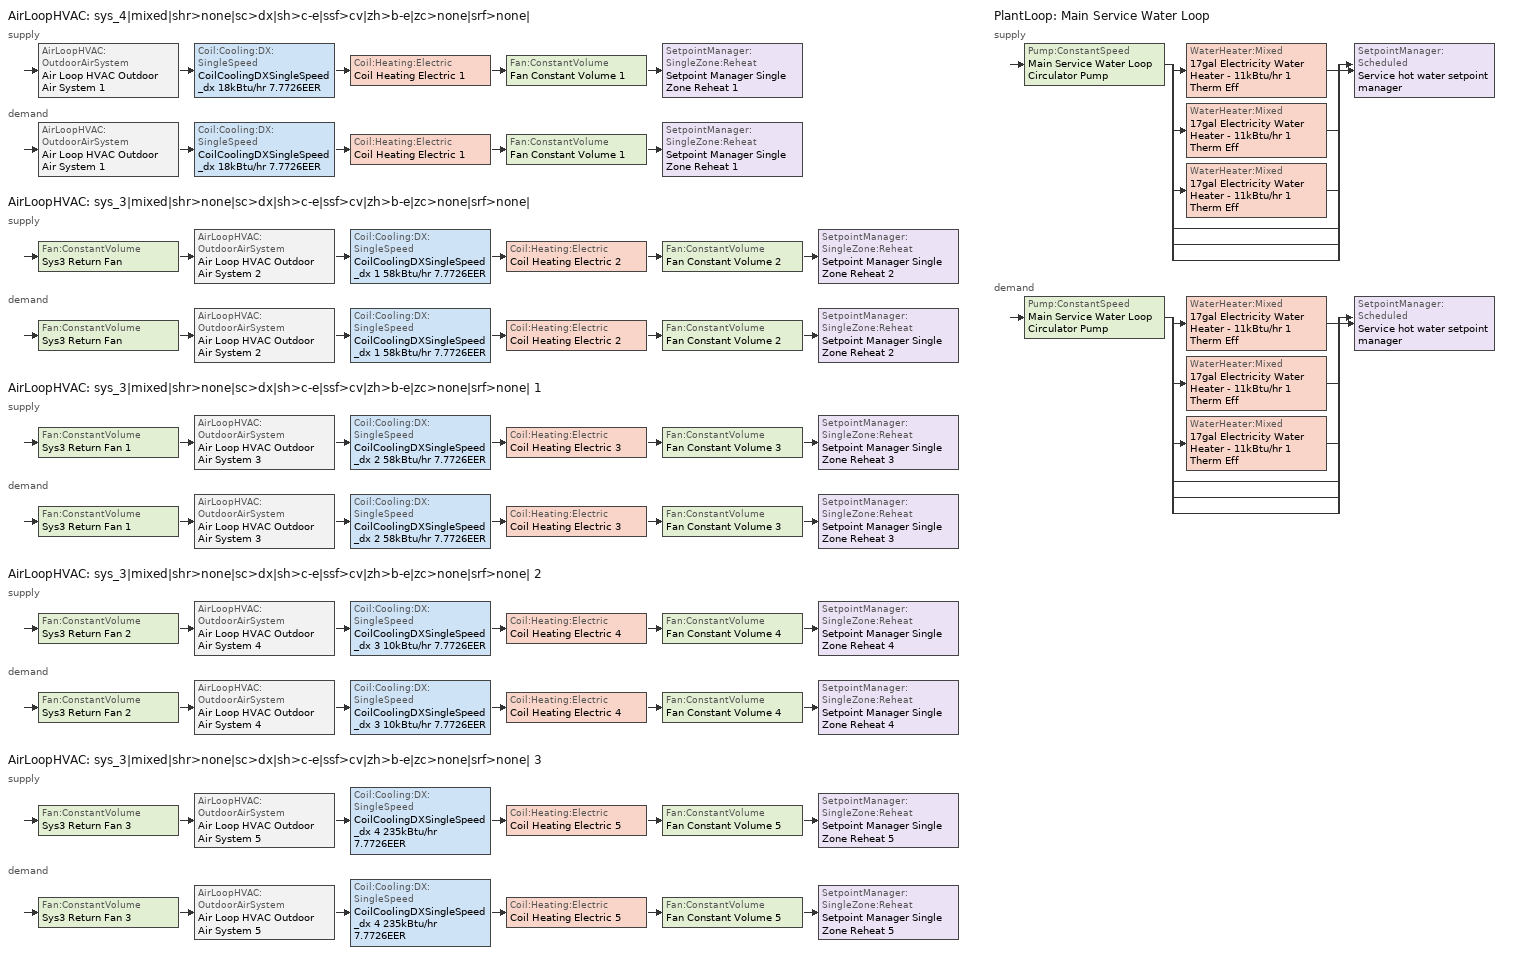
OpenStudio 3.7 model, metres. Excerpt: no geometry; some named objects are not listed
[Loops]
AirLoopHVAC 'sys_4|mixed|shr>none|sc>dx|sh>c-e|ssf>cv|zh>b-e|zc>none|srf>none|'
 supply: AirLoopHVAC:OutdoorAirSystem 'Air Loop HVAC Outdoor Air System 1' > Coil:Cooling:DX:SingleSpeed 'CoilCoolingDXSingleSpeed_dx 18kBtu/hr 7.7726EER' > Coil:Heating:Electric 'Coil Heating Electric 1' > Fan:ConstantVolume 'Fan Constant Volume 1' > SetpointManager:SingleZone:Reheat 'Setpoint Manager Single Zone Reheat 1'
 demand: AirLoopHVAC:OutdoorAirSystem 'Air Loop HVAC Outdoor Air System 1' > Coil:Cooling:DX:SingleSpeed 'CoilCoolingDXSingleSpeed_dx 18kBtu/hr 7.7726EER' > Coil:Heating:Electric 'Coil Heating Electric 1' > Fan:ConstantVolume 'Fan Constant Volume 1' > SetpointManager:SingleZone:Reheat 'Setpoint Manager Single Zone Reheat 1'
AirLoopHVAC 'sys_3|mixed|shr>none|sc>dx|sh>c-e|ssf>cv|zh>b-e|zc>none|srf>none|'
 supply: Fan:ConstantVolume 'Sys3 Return Fan' > AirLoopHVAC:OutdoorAirSystem 'Air Loop HVAC Outdoor Air System 2' > Coil:Cooling:DX:SingleSpeed 'CoilCoolingDXSingleSpeed_dx 1 58kBtu/hr 7.7726EER' > Coil:Heating:Electric 'Coil Heating Electric 2' > Fan:ConstantVolume 'Fan Constant Volume 2' > SetpointManager:SingleZone:Reheat 'Setpoint Manager Single Zone Reheat 2'
 demand: Fan:ConstantVolume 'Sys3 Return Fan' > AirLoopHVAC:OutdoorAirSystem 'Air Loop HVAC Outdoor Air System 2' > Coil:Cooling:DX:SingleSpeed 'CoilCoolingDXSingleSpeed_dx 1 58kBtu/hr 7.7726EER' > Coil:Heating:Electric 'Coil Heating Electric 2' > Fan:ConstantVolume 'Fan Constant Volume 2' > SetpointManager:SingleZone:Reheat 'Setpoint Manager Single Zone Reheat 2'
AirLoopHVAC 'sys_3|mixed|shr>none|sc>dx|sh>c-e|ssf>cv|zh>b-e|zc>none|srf>none| 1'
 supply: Fan:ConstantVolume 'Sys3 Return Fan 1' > AirLoopHVAC:OutdoorAirSystem 'Air Loop HVAC Outdoor Air System 3' > Coil:Cooling:DX:SingleSpeed 'CoilCoolingDXSingleSpeed_dx 2 58kBtu/hr 7.7726EER' > Coil:Heating:Electric 'Coil Heating Electric 3' > Fan:ConstantVolume 'Fan Constant Volume 3' > SetpointManager:SingleZone:Reheat 'Setpoint Manager Single Zone Reheat 3'
 demand: Fan:ConstantVolume 'Sys3 Return Fan 1' > AirLoopHVAC:OutdoorAirSystem 'Air Loop HVAC Outdoor Air System 3' > Coil:Cooling:DX:SingleSpeed 'CoilCoolingDXSingleSpeed_dx 2 58kBtu/hr 7.7726EER' > Coil:Heating:Electric 'Coil Heating Electric 3' > Fan:ConstantVolume 'Fan Constant Volume 3' > SetpointManager:SingleZone:Reheat 'Setpoint Manager Single Zone Reheat 3'
AirLoopHVAC 'sys_3|mixed|shr>none|sc>dx|sh>c-e|ssf>cv|zh>b-e|zc>none|srf>none| 2'
 supply: Fan:ConstantVolume 'Sys3 Return Fan 2' > AirLoopHVAC:OutdoorAirSystem 'Air Loop HVAC Outdoor Air System 4' > Coil:Cooling:DX:SingleSpeed 'CoilCoolingDXSingleSpeed_dx 3 10kBtu/hr 7.7726EER' > Coil:Heating:Electric 'Coil Heating Electric 4' > Fan:ConstantVolume 'Fan Constant Volume 4' > SetpointManager:SingleZone:Reheat 'Setpoint Manager Single Zone Reheat 4'
 demand: Fan:ConstantVolume 'Sys3 Return Fan 2' > AirLoopHVAC:OutdoorAirSystem 'Air Loop HVAC Outdoor Air System 4' > Coil:Cooling:DX:SingleSpeed 'CoilCoolingDXSingleSpeed_dx 3 10kBtu/hr 7.7726EER' > Coil:Heating:Electric 'Coil Heating Electric 4' > Fan:ConstantVolume 'Fan Constant Volume 4' > SetpointManager:SingleZone:Reheat 'Setpoint Manager Single Zone Reheat 4'
AirLoopHVAC 'sys_3|mixed|shr>none|sc>dx|sh>c-e|ssf>cv|zh>b-e|zc>none|srf>none| 3'
 supply: Fan:ConstantVolume 'Sys3 Return Fan 3' > AirLoopHVAC:OutdoorAirSystem 'Air Loop HVAC Outdoor Air System 5' > Coil:Cooling:DX:SingleSpeed 'CoilCoolingDXSingleSpeed_dx 4 235kBtu/hr 7.7726EER' > Coil:Heating:Electric 'Coil Heating Electric 5' > Fan:ConstantVolume 'Fan Constant Volume 5' > SetpointManager:SingleZone:Reheat 'Setpoint Manager Single Zone Reheat 5'
 demand: Fan:ConstantVolume 'Sys3 Return Fan 3' > AirLoopHVAC:OutdoorAirSystem 'Air Loop HVAC Outdoor Air System 5' > Coil:Cooling:DX:SingleSpeed 'CoilCoolingDXSingleSpeed_dx 4 235kBtu/hr 7.7726EER' > Coil:Heating:Electric 'Coil Heating Electric 5' > Fan:ConstantVolume 'Fan Constant Volume 5' > SetpointManager:SingleZone:Reheat 'Setpoint Manager Single Zone Reheat 5'
PlantLoop 'Main Service Water Loop'
 supply: Pump:ConstantSpeed 'Main Service Water Loop Circulator Pump' > split
  | WaterHeater:Mixed '17gal Electricity Water Heater - 11kBtu/hr 1 Therm Eff'
  | WaterHeater:Mixed '17gal Electricity Water Heater - 11kBtu/hr 1 Therm Eff'
  | WaterHeater:Mixed '17gal Electricity Water Heater - 11kBtu/hr 1 Therm Eff'
  | bypass
  | bypass
  | bypass
  join > SetpointManager:Scheduled 'Service hot water setpoint manager'
 demand: Pump:ConstantSpeed 'Main Service Water Loop Circulator Pump' > split
  | WaterHeater:Mixed '17gal Electricity Water Heater - 11kBtu/hr 1 Therm Eff'
  | WaterHeater:Mixed '17gal Electricity Water Heater - 11kBtu/hr 1 Therm Eff'
  | WaterHeater:Mixed '17gal Electricity Water Heater - 11kBtu/hr 1 Therm Eff'
  | bypass
  | bypass
  | bypass
  join > SetpointManager:Scheduled 'Service hot water setpoint manager'
[SizingPeriod:DesignDay] Barometric Pressure {Pa}=88961; Rain Indicator=No; Snow Indicator=No; Day of Month=21; Daylight Saving Time Indicator=No; Humidity Condition Type=Wetbulb; Dry-Bulb Temperature Range Modifier Type=DefaultMultipliers
Name | Maximum Dry-Bulb Temperature {C} | Daily Dry-Bulb Temperature Range {deltaC} | Wind Speed {m/s} | Wind Direction {deg} | Month | Day Type | Wetbulb or DewPoint at Maximum Dry-Bulb {C} | Solar Model Indicator | ASHRAE Clear Sky Optical Depth for Beam Irradiance | ASHRAE Clear Sky Optical Depth for Diffuse Irradiance | Sky Clearness
Calgary Intl AP Ann Clg .4% Condns WB=>MDB; Calgary Intl AP Ann Clg .4% Condns WB=>MDB | 25.5 | 12.3 | 4.5 | 160 | 7 | SummerDesignDay | 17.8 | ASHRAETau | 0.34 | 2.419
Calgary Intl AP Ann Htg 99.6% Condns DB; Calgary Intl AP Ann Htg 99.6% Condns DB | -27.7 | 0 | 2.7 | 200 | 1 | WinterDesignDay | -27.7 | ASHRAEClearSky |  |  | 0
Calgary Intl AP Ann Clg .4% Condns DB=>MWB | 28.8 | 12.3 | 4.5 | 160 | 7 | SummerDesignDay | 16 | ASHRAETau | 0.34 | 2.419
[AirLoopHVAC] Design Supply Air Flow Rate {m3/s}=autosize; Design Return Air Flow Fraction of Supply Air Flow=1
Name | Availability Schedule
sys_4|mixed|shr>none|sc>dx|sh>c-e|ssf>cv|zh>b-e|zc>none|srf>none|; sys_4|mixed|shr>none|sc>dx|sh>c-e|ssf>cv|zh>b-e|zc>none|srf>none|; sys_4|mixed|shr>none|sc>dx|sh>c-e|ssf>cv|zh>b-e|zc>none|srf>none| | sys_4|mixed|shr>none|sc>dx|sh>c-e|ssf>cv|zh>b-e|zc>none|srf>none| Occ Sch
sys_3|mixed|shr>none|sc>dx|sh>c-e|ssf>cv|zh>b-e|zc>none|srf>none|; sys_3|mixed|shr>none|sc>dx|sh>c-e|ssf>cv|zh>b-e|zc>none|srf>none|; sys_3|mixed|shr>none|sc>dx|sh>c-e|ssf>cv|zh>b-e|zc>none|srf>none| | sys_3|mixed|shr>none|sc>dx|sh>c-e|ssf>cv|zh>b-e|zc>none|srf>none| Occ Sch
sys_3|mixed|shr>none|sc>dx|sh>c-e|ssf>cv|zh>b-e|zc>none|srf>none| 1; sys_3|mixed|shr>none|sc>dx|sh>c-e|ssf>cv|zh>b-e|zc>none|srf>none| 1; sys_3|mixed|shr>none|sc>dx|sh>c-e|ssf>cv|zh>b-e|zc>none|srf>none| 1 | sys_3|mixed|shr>none|sc>dx|sh>c-e|ssf>cv|zh>b-e|zc>none|srf>none| 1 Occ Sch
sys_3|mixed|shr>none|sc>dx|sh>c-e|ssf>cv|zh>b-e|zc>none|srf>none| 2; sys_3|mixed|shr>none|sc>dx|sh>c-e|ssf>cv|zh>b-e|zc>none|srf>none| 2; sys_3|mixed|shr>none|sc>dx|sh>c-e|ssf>cv|zh>b-e|zc>none|srf>none| 2 | sys_3|mixed|shr>none|sc>dx|sh>c-e|ssf>cv|zh>b-e|zc>none|srf>none| 2 Occ Sch
sys_3|mixed|shr>none|sc>dx|sh>c-e|ssf>cv|zh>b-e|zc>none|srf>none| 3; sys_3|mixed|shr>none|sc>dx|sh>c-e|ssf>cv|zh>b-e|zc>none|srf>none| 3; sys_3|mixed|shr>none|sc>dx|sh>c-e|ssf>cv|zh>b-e|zc>none|srf>none| 3 | sys_3|mixed|shr>none|sc>dx|sh>c-e|ssf>cv|zh>b-e|zc>none|srf>none| 3 Occ Sch
[Sizing:System] Design Outdoor Air Flow Rate {m3/s}=Autosize; Central Heating Maximum System Air Flow Ratio=1; Preheat Design Temperature {C}=7; Preheat Design Humidity Ratio {kg-H2O/kg-Air}=0.008; Precool Design Temperature {C}=13; Precool Design Humidity Ratio {kg-H2O/kg-Air}=0.008; Central Cooling Design Supply Air Temperature {C}=13; Central Heating Design Supply Air Temperature {C}=43; Sizing Option=NonCoincident; 100% Outdoor Air in Cooling=No; 100% Outdoor Air in Heating=No; Central Cooling Design Supply Air Humidity Ratio {kg-H2O/kg-Air}=0.0085; Central Heating Design Supply Air Humidity Ratio {kg-H2O/kg-Air}=0.008; Cooling Design Air Flow Method=DesignDay; Cooling Design Air Flow Rate {m3/s}=0; Heating Design Air Flow Method=DesignDay; Heating Design Air Flow Rate {m3/s}=0; System Outdoor Air Method=ZoneSum; Zone Maximum Outdoor Air Fraction=1; Cooling Supply Air Flow Rate Per Floor Area {m3/s-m2}=0.00996765; Cooling Fraction of Autosized Cooling Supply Air Flow Rate=1; Cooling Supply Air Flow Rate Per Unit Cooling Capacity {m3/s-W}=3.94755e-05; Heating Supply Air Flow Rate Per Floor Area {m3/s-m2}=0.00996765; Heating Fraction of Autosized Heating Supply Air Flow Rate=1; Heating Fraction of Autosized Cooling Supply Air Flow Rate=1; Heating Supply Air Flow Rate Per Unit Heating Capacity {m3/s-W}=3.15882e-05; Cooling Design Capacity Method=CoolingDesignCapacity; Cooling Design Capacity {W}=autosize; Cooling Design Capacity Per Floor Area {W/m2}=234.7; Fraction of Autosized Cooling Design Capacity=1; Heating Design Capacity Method=HeatingDesignCapacity; Heating Design Capacity {W}=autosize; Heating Design Capacity Per Floor Area {W/m2}=157; Fraction of Autosized Heating Design Capacity=1; Central Cooling Capacity Control Method=OnOff; Occupant Diversity=autosize
Name | Type of Load to Size On
sys_4|mixed|shr>none|sc>dx|sh>c-e|ssf>cv|zh>b-e|zc>none|srf>none|; sys_4|mixed|shr>none|sc>dx|sh>c-e|ssf>cv|zh>b-e|zc>none|srf>none|; sys_4|mixed|shr>none|sc>dx|sh>c-e|ssf>cv|zh>b-e|zc>none|srf>none| | VentilationRequirement
sys_3|mixed|shr>none|sc>dx|sh>c-e|ssf>cv|zh>b-e|zc>none|srf>none|; sys_3|mixed|shr>none|sc>dx|sh>c-e|ssf>cv|zh>b-e|zc>none|srf>none| 1; sys_3|mixed|shr>none|sc>dx|sh>c-e|ssf>cv|zh>b-e|zc>none|srf>none| 2; sys_3|mixed|shr>none|sc>dx|sh>c-e|ssf>cv|zh>b-e|zc>none|srf>none| 3; sys_3|mixed|shr>none|sc>dx|sh>c-e|ssf>cv|zh>b-e|zc>none|srf>none|; sys_3|mixed|shr>none|sc>dx|sh>c-e|ssf>cv|zh>b-e|zc>none|srf>none| 1; sys_3|mixed|shr>none|sc>dx|sh>c-e|ssf>cv|zh>b-e|zc>none|srf>none| 2; sys_3|mixed|shr>none|sc>dx|sh>c-e|ssf>cv|zh>b-e|zc>none|srf>none| 3; sys_3|mixed|shr>none|sc>dx|sh>c-e|ssf>cv|zh>b-e|zc>none|srf>none|; sys_3|mixed|shr>none|sc>dx|sh>c-e|ssf>cv|zh>b-e|zc>none|srf>none| 1; sys_3|mixed|shr>none|sc>dx|sh>c-e|ssf>cv|zh>b-e|zc>none|srf>none| 2; sys_3|mixed|shr>none|sc>dx|sh>c-e|ssf>cv|zh>b-e|zc>none|srf>none| 3 | Sensible
[Fan:ConstantVolume] Availability Schedule=Always On Discrete; Maximum Flow Rate {m3/s}=AutoSize
Name | Fan Total Efficiency | Pressure Rise {Pa} | Motor Efficiency
Fan Constant Volume 1; Fan Constant Volume 2; Fan Constant Volume 3; Fan Constant Volume 4; Fan Constant Volume 5; Fan Constant Volume 1; Fan Constant Volume 2; Fan Constant Volume 3; Fan Constant Volume 4; Fan Constant Volume 5; Fan Constant Volume 1; Fan Constant Volume 2; Fan Constant Volume 3; Fan Constant Volume 4; Fan Constant Volume 5 | 0.39975 | 640 | 0.615
Sys3 Return Fan; Sys3 Return Fan 1; Sys3 Return Fan 2; Sys3 Return Fan 3; Sys3 Return Fan; Sys3 Return Fan 1; Sys3 Return Fan 2; Sys3 Return Fan 3; Sys3 Return Fan; Sys3 Return Fan 1; Sys3 Return Fan 2; Sys3 Return Fan 3 | 0.25 | 150 | 0.385
[Coil:Heating:Electric] Availability Schedule=Always On Discrete
Coil Heating Electric 1; Coil Heating Electric 2; Coil Heating Electric 3; Coil Heating Electric 4; Coil Heating Electric 5; Coil Heating Electric 1; Coil Heating Electric 2; Coil Heating Electric 3; Coil Heating Electric 4; Coil Heating Electric 5; Coil Heating Electric 1; Coil Heating Electric 2; Coil Heating Electric 3; Coil Heating Electric 4; Coil Heating Electric 5
[Coil:Cooling:DX:SingleSpeed] Availability Schedule=Always On Discrete; Rated Total Cooling Capacity {W}=autosize; Rated Sensible Heat Ratio=autosize; Rated COP {W/W}=2.72491; Rated Air Flow Rate {m3/s}=autosize; Rated Evaporator Fan Power Per Volume Flow Rate 2017 {W/(m3/s)}=773.3; Rated Evaporator Fan Power Per Volume Flow Rate 2023 {W/(m3/s)}=934.4; Total Cooling Capacity Function of Temperature Curve=DXCOOL-NECB2011-REF-CAPFT; Total Cooling Capacity Function of Flow Fraction Curve=DXCOOL-NECB2011-REF-CAPFFLOW; Energy Input Ratio Function of Temperature Curve=DXCOOL-NECB2011-REF-COOLEIRFT; Energy Input Ratio Function of Flow Fraction Curve=DXCOOL-NECB2011-REF-COOLEIRFFLOW; Part Load Fraction Correlation Curve=DXCOOL-NECB2011-REF-COOLPLFFPLR; Minimum Outdoor Dry-Bulb Temperature for Compressor Operation {C}=-25; Nominal Time for Condensate Removal to Begin {s}=0; Ratio of Initial Moisture Evaporation Rate and Steady State Latent Capacity=0; Maximum Cycling Rate {cycles/hr}=0; Latent Capacity Time Constant {s}=0; Condenser Type=AirCooled; Evaporative Condenser Effectiveness=0.9; Evaporative Condenser Air Flow Rate {m3/s}=autosize; Evaporative Condenser Pump Rated Power Consumption {W}=autosize; Crankcase Heater Capacity {W}=0; Maximum Outdoor Dry-Bulb Temperature for Crankcase Heater Operation {C}=10; Basin Heater Capacity {W/K}=0; Basin Heater Setpoint Temperature {C}=2
CoilCoolingDXSingleSpeed_dx 18kBtu/hr 7.7726EER; CoilCoolingDXSingleSpeed_dx 1 58kBtu/hr 7.7726EER; CoilCoolingDXSingleSpeed_dx 2 58kBtu/hr 7.7726EER; CoilCoolingDXSingleSpeed_dx 3 10kBtu/hr 7.7726EER; CoilCoolingDXSingleSpeed_dx 4 235kBtu/hr 7.7726EER; CoilCoolingDXSingleSpeed_dx 18kBtu/hr 7.7726EER; CoilCoolingDXSingleSpeed_dx 1 58kBtu/hr 7.7726EER; CoilCoolingDXSingleSpeed_dx 2 58kBtu/hr 7.7726EER; CoilCoolingDXSingleSpeed_dx 3 10kBtu/hr 7.7726EER; CoilCoolingDXSingleSpeed_dx 4 235kBtu/hr 7.7726EER; CoilCoolingDXSingleSpeed_dx 18kBtu/hr 7.7726EER; CoilCoolingDXSingleSpeed_dx 1 58kBtu/hr 7.7726EER; CoilCoolingDXSingleSpeed_dx 2 58kBtu/hr 7.7726EER; CoilCoolingDXSingleSpeed_dx 3 10kBtu/hr 7.7726EER; CoilCoolingDXSingleSpeed_dx 4 235kBtu/hr 7.7726EER
[Controller:OutdoorAir] Minimum Outdoor Air Flow Rate {m3/s}=autosize; Maximum Outdoor Air Flow Rate {m3/s}=Autosize; Economizer Control Action Type=ModulateFlow; Lockout Type=NoLockout; Minimum Limit Type=FixedMinimum; High Humidity Control=No; Heat Recovery Bypass Control Type=BypassWhenWithinEconomizerLimits; Economizer Operation Staging=InterlockedWithMechanicalCooling
Name | Economizer Control Type | Economizer Maximum Limit Dry-Bulb Temperature {C} | Economizer Maximum Limit Enthalpy {J/kg} | Economizer Minimum Limit Dry-Bulb Temperature {C} | Minimum Outdoor Air Schedule | Controller Mechanical Ventilation
Controller Outdoor Air 1; Controller Outdoor Air 1; Controller Outdoor Air 1 | NoEconomizer | 28 | 64000 | -100 | sys_4|mixed|shr>none|sc>dx|sh>c-e|ssf>cv|zh>b-e|zc>none|srf>none| Occ Sch | Controller Mechanical Ventilation 1
Controller Outdoor Air 2; Controller Outdoor Air 2; Controller Outdoor Air 2 | NoEconomizer | 28 | 64000 | -100 | sys_3|mixed|shr>none|sc>dx|sh>c-e|ssf>cv|zh>b-e|zc>none|srf>none| Occ Sch | Controller Mechanical Ventilation 2
Controller Outdoor Air 3; Controller Outdoor Air 3; Controller Outdoor Air 3 | NoEconomizer | 28 | 64000 | -100 | sys_3|mixed|shr>none|sc>dx|sh>c-e|ssf>cv|zh>b-e|zc>none|srf>none| 1 Occ Sch | Controller Mechanical Ventilation 3
Controller Outdoor Air 4; Controller Outdoor Air 4; Controller Outdoor Air 4 | NoEconomizer | 28 | 64000 | -100 | sys_3|mixed|shr>none|sc>dx|sh>c-e|ssf>cv|zh>b-e|zc>none|srf>none| 2 Occ Sch | Controller Mechanical Ventilation 4
Controller Outdoor Air 5; Controller Outdoor Air 5; Controller Outdoor Air 5 | DifferentialEnthalpy |  |  |  | sys_3|mixed|shr>none|sc>dx|sh>c-e|ssf>cv|zh>b-e|zc>none|srf>none| 3 Occ Sch | Controller Mechanical Ventilation 5
[Controller:MechanicalVentilation] Availability Schedule=Always On Discrete; System Outdoor Air Method=ZoneSum
Controller Mechanical Ventilation 1; Controller Mechanical Ventilation 2; Controller Mechanical Ventilation 3; Controller Mechanical Ventilation 4; Controller Mechanical Ventilation 5; Controller Mechanical Ventilation 1; Controller Mechanical Ventilation 2; Controller Mechanical Ventilation 3; Controller Mechanical Ventilation 4; Controller Mechanical Ventilation 5; Controller Mechanical Ventilation 1; Controller Mechanical Ventilation 2; Controller Mechanical Ventilation 3; Controller Mechanical Ventilation 4; Controller Mechanical Ventilation 5
[AirLoopHVAC:OutdoorAirSystem]
Name | Controller
Air Loop HVAC Outdoor Air System 1; Air Loop HVAC Outdoor Air System 1; Air Loop HVAC Outdoor Air System 1 | Controller Outdoor Air 1
Air Loop HVAC Outdoor Air System 2; Air Loop HVAC Outdoor Air System 2; Air Loop HVAC Outdoor Air System 2 | Controller Outdoor Air 2
Air Loop HVAC Outdoor Air System 3; Air Loop HVAC Outdoor Air System 3; Air Loop HVAC Outdoor Air System 3 | Controller Outdoor Air 3
Air Loop HVAC Outdoor Air System 4; Air Loop HVAC Outdoor Air System 4; Air Loop HVAC Outdoor Air System 4 | Controller Outdoor Air 4
Air Loop HVAC Outdoor Air System 5; Air Loop HVAC Outdoor Air System 5; Air Loop HVAC Outdoor Air System 5 | Controller Outdoor Air 5
[SetpointManager:SingleZone:Reheat] Minimum Supply Air Temperature {C}=13; Maximum Supply Air Temperature {C}=43
Name | Control Zone | Setpoint Node or NodeList
Setpoint Manager Single Zone Reheat 1; Setpoint Manager Single Zone Reheat 1; Setpoint Manager Single Zone Reheat 1 | ALL_ST=Storage area_FL=Building Story 1_SCH=E | sys_4|mixed|shr>none|sc>dx|sh>c-e|ssf>cv|zh>b-e|zc>none|srf>none| Supply Outlet Node
Setpoint Manager Single Zone Reheat 2; Setpoint Manager Single Zone Reheat 2; Setpoint Manager Single Zone Reheat 2 | ALL_ST=Retail - sales_FL=Building Story 1_SCH=C | sys_3|mixed|shr>none|sc>dx|sh>c-e|ssf>cv|zh>b-e|zc>none|srf>none| Supply Outlet Node
Setpoint Manager Single Zone Reheat 3; Setpoint Manager Single Zone Reheat 3; Setpoint Manager Single Zone Reheat 3 | ALL_ST=Retail - sales_FL=Building Story 1_SCH=C 1 | sys_3|mixed|shr>none|sc>dx|sh>c-e|ssf>cv|zh>b-e|zc>none|srf>none| 1 Supply Outlet Node
Setpoint Manager Single Zone Reheat 4; Setpoint Manager Single Zone Reheat 4; Setpoint Manager Single Zone Reheat 4 | ALL_ST=Lobby - elevator_FL=Building Story 1_SCH=C | sys_3|mixed|shr>none|sc>dx|sh>c-e|ssf>cv|zh>b-e|zc>none|srf>none| 2 Supply Outlet Node
Setpoint Manager Single Zone Reheat 5; Setpoint Manager Single Zone Reheat 5; Setpoint Manager Single Zone Reheat 5 | ALL_ST=Retail - sales_FL=Building Story 1_SCH=C 2 | sys_3|mixed|shr>none|sc>dx|sh>c-e|ssf>cv|zh>b-e|zc>none|srf>none| 3 Supply Outlet Node
[ZoneHVAC:Baseboard:Convective:Electric] Availability Schedule=Always On Discrete; Nominal Capacity {W}=autosize; Efficiency=1
Zone HVAC Baseboard Convective Electric 1; Zone HVAC Baseboard Convective Electric 2; Zone HVAC Baseboard Convective Electric 3; Zone HVAC Baseboard Convective Electric 4; Zone HVAC Baseboard Convective Electric 5
[Fan:ZoneExhaust] Fan Total Efficiency=0.25; Pressure Rise {Pa}=125; Maximum Flow Rate {m3/s}=0.289476; System Availability Manager Coupling Mode=Coupled
Sys_4_zone_exhaust_fan; Sys_4_zone_exhaust_fan; Sys_4_zone_exhaust_fan
[PlantLoop] Glycol Concentration=0; Maximum Loop Temperature {C}=60; Minimum Loop Temperature {C}=10; Plant Loop Volume {m3}=Autocalculate; Load Distribution Scheme=Optimal
Main Service Water Loop; Main Service Water Loop; Main Service Water Loop
[Sizing:Plant] Loop Type=Heating; Design Loop Exit Temperature {C}=60; Loop Design Temperature Difference {deltaC}=5; Sizing Option=NonCoincident; Zone Timesteps in Averaging Window=1; Coincident Sizing Factor Mode=None
Main Service Water Loop; Main Service Water Loop; Main Service Water Loop
[SetpointManager:Scheduled] Control Variable=Temperature; Schedule=Service Water Loop Temp - 140F; Setpoint Node or NodeList=Main Service Water Loop Supply Outlet Node
Service hot water setpoint manager; Service hot water setpoint manager; Service hot water setpoint manager
[Pump:ConstantSpeed] Rated Flow Rate {m3/s}=autosize; Rated Pump Head {Pa}=1.16514e+06; Rated Power Consumption {W}=autosize; Motor Efficiency=0.7; Fraction of Motor Inefficiencies to Fluid Stream=0; Pump Control Type=Intermittent; Design Power Sizing Method=PowerPerFlowPerPressure; Design Electric Power per Unit Flow Rate {W/(m3/s)}=348701.1; Design Shaft Power per Unit Flow Rate per Unit Head {W-s/m3-Pa}=1.28205
Main Service Water Loop Circulator Pump; Main Service Water Loop Circulator Pump; Main Service Water Loop Circulator Pump
[WaterHeater:Mixed] Tank Volume {m3}=0.0625907; Setpoint Temperature Schedule=Service Water Loop Temp - 140F; Deadband Temperature Difference {deltaC}=2; Maximum Temperature Limit {C}=60; Heater Control Type=Cycle; Heater Maximum Capacity {W}=3270.36; Heater Fuel Type=Electricity; Heater Thermal Efficiency=1; Off Cycle Parasitic Fuel Consumption Rate {W}=15.2719; Off Cycle Parasitic Fuel Type=Electricity; Off Cycle Parasitic Heat Fraction to Tank=0.8; On Cycle Parasitic Fuel Consumption Rate {W}=15.2719; On Cycle Parasitic Fuel Type=Electricity; On Cycle Parasitic Heat Fraction to Tank=0; Ambient Temperature Indicator=Schedule; Ambient Temperature Schedule=Water Heater Ambient Temp Schedule 71.6F; Off Cycle Loss Coefficient to Ambient Temperature {W/K}=1.35047; On Cycle Loss Coefficient to Ambient Temperature {W/K}=1.35047; Use Side Effectiveness=1; Source Side Effectiveness=1; Use Side Design Flow Rate {m3/s}=autosize; Source Side Design Flow Rate {m3/s}=autosize; Indirect Water Heating Recovery Time {hr}=1.5; Source Side Flow Control Mode=IndirectHeatPrimarySetpoint
17gal Electricity Water Heater - 11kBtu/hr 1 Therm Eff; 17gal Electricity Water Heater - 11kBtu/hr 1 Therm Eff; 17gal Electricity Water Heater - 11kBtu/hr 1 Therm Eff
[WaterHeater:Sizing] Design Mode=PeakDraw; Time Storage Can Meet Peak Draw {hr}=0.538503; Time for Tank Recovery {hr}=0; Nominal Tank Volume for Autosizing Plant Connections {m3}=1
17gal Electricity Water Heater - 11kBtu/hr 1 Therm Eff; 17gal Electricity Water Heater - 11kBtu/hr 1 Therm Eff; 17gal Electricity Water Heater - 11kBtu/hr 1 Therm Eff
[WaterUse:Connections] Drain Water Heat Exchanger Type=None; Drain Water Heat Exchanger Destination=Plant
Name | Water Use Equipment Name 1
Back_Space WUC 0.1gpm 140F; Back_Space WUC 0.1gpm 140F; Back_Space WUC 0.1gpm 140F | Back_Space Service Water Use 0.1gpm 140F
Core_Retail WUC 0.18gpm 140F; Core_Retail WUC 0.18gpm 140F; Core_Retail WUC 0.18gpm 140F | Core_Retail Service Water Use 0.18gpm 140F
Front_Retail WUC 0.02gpm 140F; Front_Retail WUC 0.02gpm 140F; Front_Retail WUC 0.02gpm 140F | Front_Retail Service Water Use 0.02gpm 140F
Point_Of_Sale WUC 0.02gpm 140F; Point_Of_Sale WUC 0.02gpm 140F; Point_Of_Sale WUC 0.02gpm 140F | Point_Of_Sale Service Water Use 0.02gpm 140F
[AvailabilityManager:NightCycle] Applicability Schedule=Always On Discrete; Control Type=CycleOnAny; Thermostat Tolerance {deltaC}=1; Cycling Run Time {s}=3600
Availability Manager Night Cycle 1; Availability Manager Night Cycle 2; Availability Manager Night Cycle 3; Availability Manager Night Cycle 4; Availability Manager Night Cycle 5; Availability Manager Night Cycle 1; Availability Manager Night Cycle 2; Availability Manager Night Cycle 3; Availability Manager Night Cycle 4; Availability Manager Night Cycle 5; Availability Manager Night Cycle 1; Availability Manager Night Cycle 2; Availability Manager Night Cycle 3; Availability Manager Night Cycle 4; Availability Manager Night Cycle 5
[Schedule:Ruleset]
Name | Default Day Schedule | Summer Design Day Schedule | Winter Design Day Schedule
Service Water Loop Temp - 140F; Service Water Loop Temp - 140F; Service Water Loop Temp - 140F | Service Water Loop Temp - 140F Default
Water Heater Ambient Temp Schedule 71.6F; Water Heater Ambient Temp Schedule 71.6F; Water Heater Ambient Temp Schedule 71.6F | Water Heater Ambient Temp Schedule 71.6F Default
sys_3|mixed|shr>none|sc>dx|sh>c-e|ssf>cv|zh>b-e|zc>none|srf>none| Occ Sch; sys_3|mixed|shr>none|sc>dx|sh>c-e|ssf>cv|zh>b-e|zc>none|srf>none| Occ Sch; sys_3|mixed|shr>none|sc>dx|sh>c-e|ssf>cv|zh>b-e|zc>none|srf>none| Occ Sch | sys_3|mixed|shr>none|sc>dx|sh>c-e|ssf>cv|zh>b-e|zc>none|srf>none| Occ Sch Default | sys_3|mixed|shr>none|sc>dx|sh>c-e|ssf>cv|zh>b-e|zc>none|srf>none| Occ Sch Summer Design Day | sys_3|mixed|shr>none|sc>dx|sh>c-e|ssf>cv|zh>b-e|zc>none|srf>none| Occ Sch Winter Design Day
sys_3|mixed|shr>none|sc>dx|sh>c-e|ssf>cv|zh>b-e|zc>none|srf>none| 1 Occ Sch; sys_3|mixed|shr>none|sc>dx|sh>c-e|ssf>cv|zh>b-e|zc>none|srf>none| 1 Occ Sch; sys_3|mixed|shr>none|sc>dx|sh>c-e|ssf>cv|zh>b-e|zc>none|srf>none| 1 Occ Sch | sys_3|mixed|shr>none|sc>dx|sh>c-e|ssf>cv|zh>b-e|zc>none|srf>none| 1 Occ Sch Default | sys_3|mixed|shr>none|sc>dx|sh>c-e|ssf>cv|zh>b-e|zc>none|srf>none| 1 Occ Sch Summer Design Day | sys_3|mixed|shr>none|sc>dx|sh>c-e|ssf>cv|zh>b-e|zc>none|srf>none| 1 Occ Sch Winter Design Day
sys_3|mixed|shr>none|sc>dx|sh>c-e|ssf>cv|zh>b-e|zc>none|srf>none| 2 Occ Sch; sys_3|mixed|shr>none|sc>dx|sh>c-e|ssf>cv|zh>b-e|zc>none|srf>none| 2 Occ Sch; sys_3|mixed|shr>none|sc>dx|sh>c-e|ssf>cv|zh>b-e|zc>none|srf>none| 2 Occ Sch | sys_3|mixed|shr>none|sc>dx|sh>c-e|ssf>cv|zh>b-e|zc>none|srf>none| 2 Occ Sch Default | sys_3|mixed|shr>none|sc>dx|sh>c-e|ssf>cv|zh>b-e|zc>none|srf>none| 2 Occ Sch Summer Design Day | sys_3|mixed|shr>none|sc>dx|sh>c-e|ssf>cv|zh>b-e|zc>none|srf>none| 2 Occ Sch Winter Design Day
sys_3|mixed|shr>none|sc>dx|sh>c-e|ssf>cv|zh>b-e|zc>none|srf>none| 3 Occ Sch; sys_3|mixed|shr>none|sc>dx|sh>c-e|ssf>cv|zh>b-e|zc>none|srf>none| 3 Occ Sch; sys_3|mixed|shr>none|sc>dx|sh>c-e|ssf>cv|zh>b-e|zc>none|srf>none| 3 Occ Sch | sys_3|mixed|shr>none|sc>dx|sh>c-e|ssf>cv|zh>b-e|zc>none|srf>none| 3 Occ Sch Default | sys_3|mixed|shr>none|sc>dx|sh>c-e|ssf>cv|zh>b-e|zc>none|srf>none| 3 Occ Sch Summer Design Day | sys_3|mixed|shr>none|sc>dx|sh>c-e|ssf>cv|zh>b-e|zc>none|srf>none| 3 Occ Sch Winter Design Day
sys_4|mixed|shr>none|sc>dx|sh>c-e|ssf>cv|zh>b-e|zc>none|srf>none| Occ Sch; sys_4|mixed|shr>none|sc>dx|sh>c-e|ssf>cv|zh>b-e|zc>none|srf>none| Occ Sch; sys_4|mixed|shr>none|sc>dx|sh>c-e|ssf>cv|zh>b-e|zc>none|srf>none| Occ Sch | sys_4|mixed|shr>none|sc>dx|sh>c-e|ssf>cv|zh>b-e|zc>none|srf>none| Occ Sch Default | sys_4|mixed|shr>none|sc>dx|sh>c-e|ssf>cv|zh>b-e|zc>none|srf>none| Occ Sch Summer Design Day | sys_4|mixed|shr>none|sc>dx|sh>c-e|ssf>cv|zh>b-e|zc>none|srf>none| Occ Sch Winter Design Day
[Schedule:Day]
Service Water Loop Temp - 140F Default; Service Water Loop Temp - 140F Default; Service Water Loop Temp - 140F Default: 24, 0, 60
Water Heater Ambient Temp Schedule 71.6F Default; Water Heater Ambient Temp Schedule 71.6F Default; Water Heater Ambient Temp Schedule 71.6F Default: 24, 0, 22
sys_3|mixed|shr>none|sc>dx|sh>c-e|ssf>cv|zh>b-e|zc>none|srf>none| Occ Sch Default; Schedule Day 5; sys_3|mixed|shr>none|sc>dx|sh>c-e|ssf>cv|zh>b-e|zc>none|srf>none| 1 Occ Sch Default; Schedule Day 7; sys_3|mixed|shr>none|sc>dx|sh>c-e|ssf>cv|zh>b-e|zc>none|srf>none| 2 Occ Sch Default; Schedule Day 9; sys_3|mixed|shr>none|sc>dx|sh>c-e|ssf>cv|zh>b-e|zc>none|srf>none| 3 Occ Sch Default; Schedule Day 11; sys_3|mixed|shr>none|sc>dx|sh>c-e|ssf>cv|zh>b-e|zc>none|srf>none| Occ Sch Default; Schedule Day 5; sys_3|mixed|shr>none|sc>dx|sh>c-e|ssf>cv|zh>b-e|zc>none|srf>none| 1 Occ Sch Default; Schedule Day 7; sys_3|mixed|shr>none|sc>dx|sh>c-e|ssf>cv|zh>b-e|zc>none|srf>none| 2 Occ Sch Default; Schedule Day 9; sys_3|mixed|shr>none|sc>dx|sh>c-e|ssf>cv|zh>b-e|zc>none|srf>none| 3 Occ Sch Default; Schedule Day 11; sys_3|mixed|shr>none|sc>dx|sh>c-e|ssf>cv|zh>b-e|zc>none|srf>none| Occ Sch Default; Schedule Day 5; sys_3|mixed|shr>none|sc>dx|sh>c-e|ssf>cv|zh>b-e|zc>none|srf>none| 1 Occ Sch Default; Schedule Day 7; sys_3|mixed|shr>none|sc>dx|sh>c-e|ssf>cv|zh>b-e|zc>none|srf>none| 2 Occ Sch Default; Schedule Day 9; sys_3|mixed|shr>none|sc>dx|sh>c-e|ssf>cv|zh>b-e|zc>none|srf>none| 3 Occ Sch Default; Schedule Day 11: 9, 0, 0, 21, 0, 1, 24, 0, 0
sys_3|mixed|shr>none|sc>dx|sh>c-e|ssf>cv|zh>b-e|zc>none|srf>none| Occ Sch Winter Design Day; sys_3|mixed|shr>none|sc>dx|sh>c-e|ssf>cv|zh>b-e|zc>none|srf>none| Occ Sch Summer Design Day; sys_3|mixed|shr>none|sc>dx|sh>c-e|ssf>cv|zh>b-e|zc>none|srf>none| 1 Occ Sch Winter Design Day; sys_3|mixed|shr>none|sc>dx|sh>c-e|ssf>cv|zh>b-e|zc>none|srf>none| 1 Occ Sch Summer Design Day; sys_3|mixed|shr>none|sc>dx|sh>c-e|ssf>cv|zh>b-e|zc>none|srf>none| 2 Occ Sch Winter Design Day; sys_3|mixed|shr>none|sc>dx|sh>c-e|ssf>cv|zh>b-e|zc>none|srf>none| 2 Occ Sch Summer Design Day; sys_3|mixed|shr>none|sc>dx|sh>c-e|ssf>cv|zh>b-e|zc>none|srf>none| 3 Occ Sch Winter Design Day; sys_3|mixed|shr>none|sc>dx|sh>c-e|ssf>cv|zh>b-e|zc>none|srf>none| 3 Occ Sch Summer Design Day; sys_4|mixed|shr>none|sc>dx|sh>c-e|ssf>cv|zh>b-e|zc>none|srf>none| Occ Sch Winter Design Day; sys_4|mixed|shr>none|sc>dx|sh>c-e|ssf>cv|zh>b-e|zc>none|srf>none| Occ Sch Summer Design Day; sys_3|mixed|shr>none|sc>dx|sh>c-e|ssf>cv|zh>b-e|zc>none|srf>none| Occ Sch Winter Design Day; sys_3|mixed|shr>none|sc>dx|sh>c-e|ssf>cv|zh>b-e|zc>none|srf>none| Occ Sch Summer Design Day; sys_3|mixed|shr>none|sc>dx|sh>c-e|ssf>cv|zh>b-e|zc>none|srf>none| 1 Occ Sch Winter Design Day; sys_3|mixed|shr>none|sc>dx|sh>c-e|ssf>cv|zh>b-e|zc>none|srf>none| 1 Occ Sch Summer Design Day; sys_3|mixed|shr>none|sc>dx|sh>c-e|ssf>cv|zh>b-e|zc>none|srf>none| 2 Occ Sch Winter Design Day; sys_3|mixed|shr>none|sc>dx|sh>c-e|ssf>cv|zh>b-e|zc>none|srf>none| 2 Occ Sch Summer Design Day; sys_3|mixed|shr>none|sc>dx|sh>c-e|ssf>cv|zh>b-e|zc>none|srf>none| 3 Occ Sch Winter Design Day; sys_3|mixed|shr>none|sc>dx|sh>c-e|ssf>cv|zh>b-e|zc>none|srf>none| 3 Occ Sch Summer Design Day; sys_4|mixed|shr>none|sc>dx|sh>c-e|ssf>cv|zh>b-e|zc>none|srf>none| Occ Sch Winter Design Day; sys_4|mixed|shr>none|sc>dx|sh>c-e|ssf>cv|zh>b-e|zc>none|srf>none| Occ Sch Summer Design Day; sys_3|mixed|shr>none|sc>dx|sh>c-e|ssf>cv|zh>b-e|zc>none|srf>none| Occ Sch Winter Design Day; sys_3|mixed|shr>none|sc>dx|sh>c-e|ssf>cv|zh>b-e|zc>none|srf>none| Occ Sch Summer Design Day; sys_3|mixed|shr>none|sc>dx|sh>c-e|ssf>cv|zh>b-e|zc>none|srf>none| 1 Occ Sch Winter Design Day; sys_3|mixed|shr>none|sc>dx|sh>c-e|ssf>cv|zh>b-e|zc>none|srf>none| 1 Occ Sch Summer Design Day; sys_3|mixed|shr>none|sc>dx|sh>c-e|ssf>cv|zh>b-e|zc>none|srf>none| 2 Occ Sch Winter Design Day; sys_3|mixed|shr>none|sc>dx|sh>c-e|ssf>cv|zh>b-e|zc>none|srf>none| 2 Occ Sch Summer Design Day; sys_3|mixed|shr>none|sc>dx|sh>c-e|ssf>cv|zh>b-e|zc>none|srf>none| 3 Occ Sch Winter Design Day; sys_3|mixed|shr>none|sc>dx|sh>c-e|ssf>cv|zh>b-e|zc>none|srf>none| 3 Occ Sch Summer Design Day; sys_4|mixed|shr>none|sc>dx|sh>c-e|ssf>cv|zh>b-e|zc>none|srf>none| Occ Sch Winter Design Day; sys_4|mixed|shr>none|sc>dx|sh>c-e|ssf>cv|zh>b-e|zc>none|srf>none| Occ Sch Summer Design Day: 24, 0, 1
Schedule Day 6; Schedule Day 8; Schedule Day 10; Schedule Day 12; Schedule Day 6; Schedule Day 8; Schedule Day 10; Schedule Day 12; Schedule Day 6; Schedule Day 8; Schedule Day 10; Schedule Day 12: 11, 0, 0, 19, 0, 1, 24, 0, 0
sys_4|mixed|shr>none|sc>dx|sh>c-e|ssf>cv|zh>b-e|zc>none|srf>none| Occ Sch Default; sys_4|mixed|shr>none|sc>dx|sh>c-e|ssf>cv|zh>b-e|zc>none|srf>none| Occ Sch Default; sys_4|mixed|shr>none|sc>dx|sh>c-e|ssf>cv|zh>b-e|zc>none|srf>none| Occ Sch Default: 8, 0, 0, 19, 0, 1, 24, 0, 0
Schedule Day 13; Schedule Day 13; Schedule Day 13: 9, 0, 0, 13, 0, 1, 24, 0, 0
Schedule Day 14; Schedule Day 14; Schedule Day 14: 24, 0, 0
[Schedule:Rule] Date Specification Type=DateRange; Start Month=1; End Month=12
Name | Schedule Ruleset | Rule Order | Day Schedule | Apply Saturday | Start Day | End Day | Apply Sunday
Schedule Rule 38; Schedule Rule 38; Schedule Rule 38 | sys_3|mixed|shr>none|sc>dx|sh>c-e|ssf>cv|zh>b-e|zc>none|srf>none| Occ Sch | 1 | Schedule Day 5 | Yes | 7 | 30
Schedule Rule 39; Schedule Rule 39; Schedule Rule 39 | sys_3|mixed|shr>none|sc>dx|sh>c-e|ssf>cv|zh>b-e|zc>none|srf>none| Occ Sch | 0 | Schedule Day 6 |  | 1 | 31 | Yes
Schedule Rule 40; Schedule Rule 40; Schedule Rule 40 | sys_3|mixed|shr>none|sc>dx|sh>c-e|ssf>cv|zh>b-e|zc>none|srf>none| 1 Occ Sch | 1 | Schedule Day 7 | Yes | 7 | 30
Schedule Rule 41; Schedule Rule 41; Schedule Rule 41 | sys_3|mixed|shr>none|sc>dx|sh>c-e|ssf>cv|zh>b-e|zc>none|srf>none| 1 Occ Sch | 0 | Schedule Day 8 |  | 1 | 31 | Yes
Schedule Rule 42; Schedule Rule 42; Schedule Rule 42 | sys_3|mixed|shr>none|sc>dx|sh>c-e|ssf>cv|zh>b-e|zc>none|srf>none| 2 Occ Sch | 1 | Schedule Day 9 | Yes | 7 | 30
Schedule Rule 43; Schedule Rule 43; Schedule Rule 43 | sys_3|mixed|shr>none|sc>dx|sh>c-e|ssf>cv|zh>b-e|zc>none|srf>none| 2 Occ Sch | 0 | Schedule Day 10 |  | 1 | 31 | Yes
Schedule Rule 44; Schedule Rule 44; Schedule Rule 44 | sys_3|mixed|shr>none|sc>dx|sh>c-e|ssf>cv|zh>b-e|zc>none|srf>none| 3 Occ Sch | 1 | Schedule Day 11 | Yes | 7 | 30
Schedule Rule 45; Schedule Rule 45; Schedule Rule 45 | sys_3|mixed|shr>none|sc>dx|sh>c-e|ssf>cv|zh>b-e|zc>none|srf>none| 3 Occ Sch | 0 | Schedule Day 12 |  | 1 | 31 | Yes
Schedule Rule 46; Schedule Rule 46; Schedule Rule 46 | sys_4|mixed|shr>none|sc>dx|sh>c-e|ssf>cv|zh>b-e|zc>none|srf>none| Occ Sch | 1 | Schedule Day 13 | Yes | 7 | 30
Schedule Rule 47; Schedule Rule 47; Schedule Rule 47 | sys_4|mixed|shr>none|sc>dx|sh>c-e|ssf>cv|zh>b-e|zc>none|srf>none| Occ Sch | 0 | Schedule Day 14 |  | 1 | 31 | Yes
[Schedule:Constant] Value=1
Always On Discrete; Always On Discrete; Always On Discrete
[Curve:Biquadratic] Minimum Value of x=13; Maximum Value of x=24; Minimum Value of y=24; Maximum Value of y=46
Name | Coefficient1 Constant | Coefficient2 x | Coefficient3 x**2 | Coefficient4 y | Coefficient5 y**2 | Coefficient6 x*y
DXCOOL-NECB2011-REF-CAPFT; DXCOOL-NECB2011-REF-CAPFT; DXCOOL-NECB2011-REF-CAPFT | 0.867905 | 0.0142459 | 0.00055436 | -0.0075575 | 3.3e-05 | -0.0001918
DXCOOL-NECB2011-REF-COOLEIRFT; DXCOOL-NECB2011-REF-COOLEIRFT; DXCOOL-NECB2011-REF-COOLEIRFT | 0.114171 | 0.0281822 | -0.0004199 | 0.0214108 | 0.000161028 | -0.000679104
[Curve:Quadratic] Minimum Value of x=0.5; Maximum Value of x=1.5
Name | Coefficient1 Constant | Coefficient2 x | Coefficient3 x**2
DXCOOL-NECB2011-REF-CAPFFLOW; DXCOOL-NECB2011-REF-CAPFFLOW; DXCOOL-NECB2011-REF-CAPFFLOW | 0.8 | 0.2 | 0
DXCOOL-NECB2011-REF-COOLEIRFFLOW; DXCOOL-NECB2011-REF-COOLEIRFFLOW; DXCOOL-NECB2011-REF-COOLEIRFFLOW | 1.1552 | -0.1808 | 0.0256
[Curve:Cubic] Coefficient1 Constant=0.0277; Coefficient2 x=4.9151; Coefficient3 x**2=-8.184; Coefficient4 x**3=4.2702; Minimum Value of x=0.7; Maximum Value of x=1
DXCOOL-NECB2011-REF-COOLPLFFPLR; DXCOOL-NECB2011-REF-COOLPLFFPLR; DXCOOL-NECB2011-REF-COOLPLFFPLR
